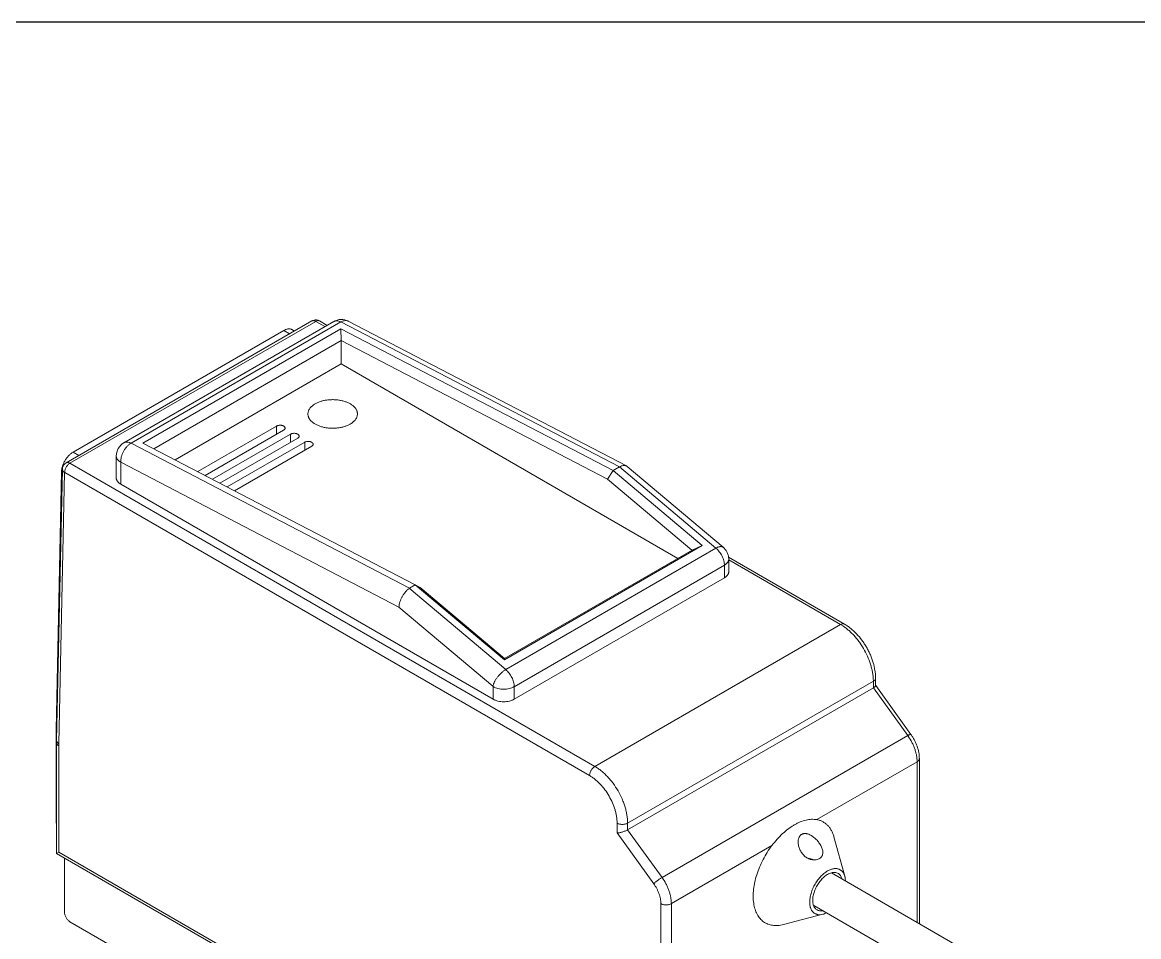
# Model space of a CAD drawing. Header units: inches. Extents: x 0 to 32.8, y 0 to 20.2.
# Drawn here: x 5.253 to 9.763, y 16.498 to 20.191 of the extents above; entities that cross this region are included whole.
import ezdxf

# ---------------------------------------------------------------- set-up
doc = ezdxf.new("R2010")
doc.units = ezdxf.units.IN
doc.header["$MEASUREMENT"] = 0
doc.layers.add('CONTINUOUS1', color=7, linetype='Continuous', lineweight=20)
doc.layers.add('VIEWPORT', color=9, linetype='Continuous', plot=False)

msp = doc.modelspace()

# ---------------------------------------------------------------- linework, layer by layer
at = {"layer": 'CONTINUOUS1'}
for p, q in [((6.4223, 18.9849), (5.4296, 18.4117)), ((6.4378, 18.9833), (5.4451, 18.4101)), ((6.3094, 18.9468), (5.458, 18.4553)), ((6.5108, 18.9826), (5.663, 18.4931)), ((6.5396, 18.9807), (5.6918, 18.4912)), ((5.7399, 18.4918), (6.5397, 18.9535)), ((6.3094, 18.9468), (6.3324, 18.9329)), ((6.3419, 18.95), (6.3517, 18.9441)), ((6.4378, 18.9833), (6.4749, 18.9619)), ((6.4533, 18.9849), (6.484, 18.9671)), ((7.6647, 18.3955), (6.5396, 18.9807)), ((6.5404, 18.9057), (6.5397, 18.9535)), ((6.5397, 18.9535), (7.6399, 18.3812)), ((7.6928, 18.3994), (6.5694, 18.9838)), ((5.7838, 18.469), (6.5404, 18.9057)), ((6.5404, 18.8115), (6.5404, 18.9057)), ((6.5404, 18.9053), (7.6168, 18.3454)), ((6.5404, 18.8115), (5.8697, 18.4243)), ((7.9006, 18.0261), (6.5404, 18.8115)), ((6.2801, 18.5604), (5.9616, 18.3765)), ((5.9914, 18.361), (6.3084, 18.5441)), ((6.2801, 18.5604), (6.2801, 18.5277)), ((5.6918, 18.4912), (6.8168, 17.906)), ((6.8402, 17.9195), (5.7399, 18.4918)), ((6.3367, 18.5277), (6.0211, 18.3455)), ((6.0509, 18.33), (6.365, 18.5114)), ((6.3933, 18.4951), (6.0806, 18.3146)), ((6.3367, 18.5277), (6.3367, 18.4951)), ((6.3933, 18.4951), (6.3933, 18.4624)), ((5.481, 18.4414), (5.458, 18.4553)), ((6.1104, 18.2991), (6.4216, 18.4787)), ((7.5657, 17.1858), (5.4451, 18.4101)), ((5.632, 18.3514), (5.632, 18.4394)), ((5.6501, 18.326), (5.6501, 18.4141)), ((5.6501, 18.4141), (6.7743, 17.8293)), ((5.411, 18.3764), (5.3888, 17.3334)), ((5.4144, 18.3859), (5.3911, 17.2907)), ((5.4231, 18.373), (5.3999, 17.2779)), ((5.4141, 18.3745), (5.411, 18.3764)), ((7.5445, 17.1491), (5.4238, 18.3734)), ((7.6168, 18.3454), (7.6399, 18.3812)), ((7.6647, 18.3955), (7.6399, 18.3812)), ((7.6399, 18.3812), (7.9997, 18.0785)), ((8.0549, 18.0673), (7.6647, 18.3955)), ((7.6959, 18.3974), (7.6928, 18.3994)), ((8.084, 18.0709), (7.6959, 18.3974)), ((7.1548, 17.4573), (5.6501, 18.326)), ((7.6168, 18.3454), (7.9574, 18.0589)), ((7.9997, 18.0785), (7.2, 17.6168)), ((7.9584, 18.0595), (7.2, 17.6216)), ((8.0549, 18.0673), (7.2056, 17.5769)), ((7.9584, 18.0595), (7.9997, 18.0785)), ((8.0889, 17.9982), (7.2397, 17.5079)), ((8.0889, 17.9476), (8.0889, 17.9982)), ((8.1055, 18.031), (8.5739, 17.7605)), ((8.1065, 17.9721), (8.1065, 18.0227)), ((8.1065, 18.0199), (8.5584, 17.759)), ((6.8155, 17.9051), (7.2056, 17.5769)), ((6.8402, 17.9195), (6.8168, 17.906)), ((7.2, 17.6168), (6.8402, 17.9195)), ((6.8595, 17.9082), (6.8402, 17.9195)), ((7.2, 17.6217), (6.8595, 17.9082)), ((8.0889, 17.9476), (7.2397, 17.4573)), ((6.7743, 17.8293), (7.1537, 17.5102)), ((8.5584, 17.759), (7.5657, 17.1858)), ((7.2, 17.6216), (7.2, 17.6168)), ((7.1548, 17.5079), (7.1548, 17.4573)), ((7.2397, 17.5079), (7.2397, 17.4573)), ((8.6907, 17.53), (7.6979, 16.9568)), ((8.6907, 17.503), (7.6979, 16.9299)), ((8.6907, 17.53), (8.6907, 17.503)), ((8.6907, 17.503), (8.8297, 17.3104)), ((8.6998, 17.5426), (8.6998, 17.5118)), ((8.7001, 17.5121), (8.8423, 17.3151)), ((5.3888, 17.3334), (5.3889, 16.9684)), ((5.391, 17.2809), (5.391, 16.8341)), ((8.8297, 17.3104), (7.837, 16.7372)), ((5.3998, 17.2686), (5.3998, 16.8392)), ((8.8675, 17.205), (8.462, 16.971)), ((8.8675, 17.205), (8.8675, 16.556)), ((8.8765, 17.2177), (8.8765, 16.5508)), ((5.391, 16.9671), (5.3889, 16.9684)), ((7.6555, 16.9171), (7.6555, 16.9568)), ((7.6555, 16.9171), (7.8036, 16.7119)), ((7.6979, 16.9299), (7.6979, 16.9568)), ((7.6979, 16.9299), (7.837, 16.7372)), ((8.5317, 16.9011), (8.5754, 16.7425)), ((5.391, 16.8341), (5.3998, 16.8392)), ((5.391, 16.8341), (6.3132, 16.3017)), ((5.3998, 16.8392), (6.307, 16.3154)), ((8.2808, 16.8663), (7.8747, 16.6318)), ((5.4228, 16.5969), (5.4228, 16.8158)), ((8.5212, 16.7559), (9.146, 16.3952)), ((7.8323, 16.6318), (7.8323, 15.5622)), ((7.8747, 16.6318), (7.8747, 15.5622)), ((8.4499, 16.6239), (8.903, 16.3623)), ((5.4447, 16.5589), (6.3633, 16.0286)), ((8.3274, 16.5473), (8.4867, 16.5888))]:
    msp.add_line(p, q, dxfattribs=at)
for centre, radius, start, end in [((6.4379, 18.9579), 0.0311, 102.2184, 119.971), ((6.4378, 18.958), 0.031, 84.0533, 102.1908), ((6.4378, 18.958), 0.0311, 60.0076, 84.0314), ((6.5411, 18.93), 0.0607, 90.4376, 119.9938), ((6.5411, 18.9295), 0.0612, 62.4817, 90.4108), ((6.5591, 18.9639), 0.0224, 62.5507, 75.3612), ((5.694, 18.4394), 0.062, 119.9997, 179.9986), ((5.4922, 18.3729), 0.0814, 167.2594, 170.6953), ((8.4665, 17.5998), 0.1839, 56.4405, 59.9828), ((5.8574, 17.2809), 0.4664, 178.79, 180.0017), ((5.8336, 17.2687), 0.4338, 178.7867, 180.0056), ((8.6591, 17.1873), 0.2104, 35.0118, 35.8265), ((8.4132, 16.8906), 0.024, 119.3982, 124.245), ((8.4549, 16.8447), 0.0356, 295.7955, 299.0792), ((8.5528, 16.6821), 0.0941, 119.105, 120.0007)]:
    msp.add_arc(centre, radius, start, end, dxfattribs=at)
msp.add_ellipse((6.9747, 17.7732), major_axis=(0.1611, -0.13), ratio=0.229049, start_param=3.053504, end_param=3.085767, dxfattribs=at)
for points, knots in [([(6.3094, 18.9468), (6.3109, 18.9477), (6.3138, 18.9493), (6.3183, 18.9511), (6.3228, 18.9524), (6.327, 18.9531), (6.3311, 18.9533), (6.335, 18.9528), (6.3387, 18.9518), (6.3409, 18.9507), (6.3419, 18.95)], [0, 0, 0, 0, 0.150037, 0.292222, 0.426252, 0.552339, 0.67132, 0.784427, 0.893324, 1, 1, 1, 1]), ([(6.4223, 18.9849), (6.4225, 18.985), (6.4235, 18.9855), (6.4245, 18.9858), (6.4252, 18.986)], [0, 0, 0, 0, 0.248067, 1, 1, 1, 1]), ([(6.4252, 18.986), (6.4262, 18.9862), (6.4282, 18.9864), (6.4313, 18.986), (6.4346, 18.985), (6.4367, 18.9839), (6.4378, 18.9833)], [0, 0, 0, 0, 0.220227, 0.457929, 0.717355, 1, 1, 1, 1]), ([(6.4533, 18.9849), (6.4528, 18.9851), (6.4517, 18.9857), (6.4494, 18.9863), (6.446, 18.9864), (6.4419, 18.9854), (6.4392, 18.9841), (6.4378, 18.9833)], [0, 0, 0, 0, 0.108182, 0.218368, 0.451347, 0.710692, 1, 1, 1, 1]), ([(6.5396, 18.9807), (6.5383, 18.9814), (6.5357, 18.9826), (6.5305, 18.9845), (6.5254, 18.9855), (6.5204, 18.9855), (6.517, 18.985), (6.5137, 18.9841), (6.5117, 18.9831), (6.5108, 18.9826)], [0, 0, 0, 0, 0.146852, 0.286639, 0.544598, 0.664315, 0.779125, 0.890466, 1, 1, 1, 1]), ([(6.5396, 18.9807), (6.5417, 18.9819), (6.546, 18.984), (6.5525, 18.986), (6.5588, 18.9866), (6.5628, 18.9861), (6.5647, 18.9856)], [0, 0, 0, 0, 0.279305, 0.537782, 0.776394, 1, 1, 1, 1]), ([(6.4357, 18.6502), (6.4335, 18.6489), (6.4292, 18.6462), (6.4233, 18.6416), (6.4182, 18.6368), (6.414, 18.6316), (6.4106, 18.6263), (6.4082, 18.6208), (6.4067, 18.6151), (6.4064, 18.6113), (6.4064, 18.6094)], [0, 0, 0, 0, 0.148402, 0.289401, 0.42275, 0.548681, 0.668015, 0.781929, 0.891981, 1, 1, 1, 1]), ([(6.6064, 18.6094), (6.6064, 18.6108), (6.6062, 18.6136), (6.6054, 18.6179), (6.6041, 18.6221), (6.6022, 18.6262), (6.5997, 18.6302), (6.5958, 18.6356), (6.5895, 18.6419), (6.5804, 18.6485), (6.5697, 18.6543), (6.5577, 18.6592), (6.5446, 18.663), (6.5306, 18.6656), (6.5162, 18.667), (6.5015, 18.6672), (6.487, 18.6662), (6.4728, 18.664), (6.4594, 18.6606), (6.447, 18.6561), (6.4393, 18.6523), (6.4357, 18.6502)], [0, 0, 0, 0, 0.021331, 0.04289, 0.064893, 0.087536, 0.110985, 0.13537, 0.187267, 0.243701, 0.304645, 0.369728, 0.438323, 0.509604, 0.582624, 0.656353, 0.729728, 0.801688, 0.871279, 0.937662, 1, 1, 1, 1]), ([(6.4064, 18.6094), (6.4064, 18.608), (6.4066, 18.6051), (6.4074, 18.6008), (6.4088, 18.5967), (6.4107, 18.5925), (6.4131, 18.5885), (6.4171, 18.5832), (6.4233, 18.5769), (6.4324, 18.5702), (6.4431, 18.5644), (6.4552, 18.5596), (6.4683, 18.5558), (6.4822, 18.5531), (6.4967, 18.5517), (6.5113, 18.5515), (6.5259, 18.5525), (6.54, 18.5548), (6.5534, 18.5582), (6.5658, 18.5627), (6.5735, 18.5665), (6.5771, 18.5685)], [0, 0, 0, 0, 0.021331, 0.04289, 0.064893, 0.087536, 0.110985, 0.13537, 0.187267, 0.243701, 0.304645, 0.369728, 0.438323, 0.509604, 0.582624, 0.656353, 0.729728, 0.801688, 0.871279, 0.937662, 1, 1, 1, 1]), ([(6.5771, 18.5685), (6.5794, 18.5698), (6.5837, 18.5726), (6.5895, 18.5771), (6.5946, 18.582), (6.5989, 18.5871), (6.6022, 18.5925), (6.6046, 18.598), (6.6061, 18.6036), (6.6064, 18.6075), (6.6064, 18.6094)], [0, 0, 0, 0, 0.148402, 0.289401, 0.42275, 0.548681, 0.668015, 0.781929, 0.891981, 1, 1, 1, 1]), ([(6.3143, 18.5522), (6.3143, 18.5528), (6.3141, 18.554), (6.3135, 18.5556), (6.3124, 18.5572), (6.3103, 18.5593), (6.3076, 18.5609), (6.3045, 18.5622), (6.3019, 18.5629), (6.2991, 18.5635), (6.2953, 18.5638), (6.2904, 18.5637), (6.2858, 18.5628), (6.2824, 18.5616), (6.2809, 18.5608), (6.2801, 18.5604)], [0, 0, 0, 0, 0.042834, 0.087442, 0.135242, 0.187192, 0.304386, 0.369528, 0.438166, 0.509514, 0.582597, 0.729623, 0.871262, 0.937735, 1, 1, 1, 1]), ([(6.3084, 18.5441), (6.3093, 18.5446), (6.3109, 18.5457), (6.3128, 18.5477), (6.314, 18.5499), (6.3143, 18.5515), (6.3143, 18.5522)], [0, 0, 0, 0, 0.289148, 0.549032, 0.782315, 1, 1, 1, 1]), ([(5.6918, 18.4912), (5.6903, 18.4904), (5.6874, 18.4885), (5.6817, 18.4842), (5.6749, 18.4776), (5.6675, 18.4685), (5.6612, 18.4582), (5.6561, 18.4473), (5.6524, 18.4361), (5.6503, 18.425), (5.65, 18.4176), (5.6501, 18.4141)], [0, 0, 0, 0, 0.055497, 0.113532, 0.235902, 0.364626, 0.496967, 0.629734, 0.759712, 0.884064, 1, 1, 1, 1]), ([(5.663, 18.4931), (5.6639, 18.4937), (5.6659, 18.4946), (5.6692, 18.4956), (5.6726, 18.496), (5.6776, 18.496), (5.6827, 18.495), (5.6879, 18.4931), (5.6905, 18.4919), (5.6918, 18.4912)], [0, 0, 0, 0, 0.109534, 0.220875, 0.335685, 0.455402, 0.713361, 0.853148, 1, 1, 1, 1]), ([(6.3709, 18.5196), (6.3709, 18.5201), (6.3707, 18.5213), (6.37, 18.523), (6.3689, 18.5246), (6.3669, 18.5266), (6.3642, 18.5283), (6.3611, 18.5295), (6.3585, 18.5303), (6.3557, 18.5308), (6.3518, 18.5312), (6.347, 18.5311), (6.3424, 18.5301), (6.339, 18.5289), (6.3374, 18.5281), (6.3367, 18.5277)], [0, 0, 0, 0, 0.042834, 0.087442, 0.135242, 0.187192, 0.304386, 0.369528, 0.438166, 0.509514, 0.582597, 0.729623, 0.871262, 0.937735, 1, 1, 1, 1]), ([(6.365, 18.5114), (6.3659, 18.5119), (6.3675, 18.513), (6.3694, 18.515), (6.3706, 18.5172), (6.3709, 18.5188), (6.3709, 18.5196)], [0, 0, 0, 0, 0.289148, 0.549032, 0.782315, 1, 1, 1, 1]), ([(6.4274, 18.4869), (6.4274, 18.4875), (6.4273, 18.4886), (6.4266, 18.4903), (6.4255, 18.4919), (6.4235, 18.494), (6.4208, 18.4956), (6.4177, 18.4969), (6.4151, 18.4976), (6.4123, 18.4981), (6.4084, 18.4985), (6.4036, 18.4984), (6.3989, 18.4975), (6.3955, 18.4962), (6.394, 18.4955), (6.3933, 18.4951)], [0, 0, 0, 0, 0.042834, 0.087442, 0.135242, 0.187192, 0.304386, 0.369528, 0.438166, 0.509514, 0.582597, 0.729623, 0.871262, 0.937735, 1, 1, 1, 1]), ([(5.422, 18.4154), (5.4242, 18.4197), (5.4291, 18.4279), (5.4364, 18.4371), (5.4428, 18.4438), (5.4478, 18.4482), (5.4528, 18.4521), (5.4563, 18.4543), (5.458, 18.4553)], [0, 0, 0, 0, 0.26442, 0.524501, 0.65035, 0.772141, 0.88899, 1, 1, 1, 1]), ([(6.4216, 18.4787), (6.4224, 18.4792), (6.424, 18.4803), (6.4259, 18.4823), (6.4271, 18.4845), (6.4274, 18.4861), (6.4274, 18.4869)], [0, 0, 0, 0, 0.289148, 0.549032, 0.782315, 1, 1, 1, 1]), ([(5.4128, 18.3908), (5.4133, 18.3929), (5.4144, 18.397), (5.4172, 18.4054), (5.4199, 18.4114), (5.422, 18.4154)], [0, 0, 0, 0, 0.240526, 0.488494, 1, 1, 1, 1]), ([(5.4296, 18.4117), (5.4273, 18.4104), (5.4242, 18.408), (5.4207, 18.4041), (5.4185, 18.4008), (5.4167, 18.3973), (5.415, 18.3924), (5.4144, 18.3885), (5.4144, 18.3859)], [0, 0, 0, 0, 0.2496, 0.374856, 0.499971, 0.625099, 0.750384, 1, 1, 1, 1]), ([(5.4238, 18.3734), (5.4238, 18.3751), (5.4241, 18.3786), (5.4254, 18.3838), (5.4273, 18.3892), (5.43, 18.3944), (5.4331, 18.3992), (5.4368, 18.4036), (5.4407, 18.4073), (5.4436, 18.4093), (5.4451, 18.4101)], [0, 0, 0, 0, 0.114072, 0.237353, 0.366984, 0.500002, 0.633019, 0.762649, 0.885929, 1, 1, 1, 1]), ([(5.4451, 18.4101), (5.4437, 18.4109), (5.441, 18.4122), (5.4368, 18.4132), (5.4335, 18.4131), (5.4311, 18.4125), (5.4301, 18.412), (5.4296, 18.4117)], [0, 0, 0, 0, 0.289542, 0.548587, 0.781611, 0.891825, 1, 1, 1, 1]), ([(5.632, 18.4394), (5.632, 18.4382), (5.6322, 18.4359), (5.6331, 18.4324), (5.6346, 18.4289), (5.6374, 18.4244), (5.6413, 18.4202), (5.6461, 18.4166), (5.6487, 18.4149), (5.6501, 18.4141)], [0, 0, 0, 0, 0.108065, 0.218134, 0.332091, 0.451498, 0.710635, 0.851673, 1, 1, 1, 1]), ([(7.6928, 18.3994), (7.6919, 18.3999), (7.69, 18.4007), (7.6869, 18.4014), (7.6836, 18.4016), (7.6787, 18.4012), (7.6722, 18.3994), (7.6672, 18.397), (7.6647, 18.3955)], [0, 0, 0, 0, 0.102601, 0.20893, 0.320907, 0.439997, 0.702907, 1, 1, 1, 1]), ([(5.411, 18.3764), (5.411, 18.3772), (5.4111, 18.3804), (5.4115, 18.3836), (5.4119, 18.386)], [0, 0, 0, 0, 0.241703, 1, 1, 1, 1]), ([(5.4231, 18.373), (5.4218, 18.3738), (5.4194, 18.3756), (5.4165, 18.3787), (5.415, 18.3817), (5.4144, 18.3841), (5.4143, 18.3853), (5.4144, 18.3859)], [0, 0, 0, 0, 0.287981, 0.547045, 0.780574, 0.891255, 1, 1, 1, 1]), ([(5.4238, 18.3734), (5.4238, 18.3735), (5.4236, 18.3735), (5.4233, 18.3735), (5.4232, 18.3733), (5.4231, 18.3731), (5.4231, 18.373)], [0, 0, 0, 0, 0.276723, 0.502843, 0.727047, 1, 1, 1, 1]), ([(5.6501, 18.326), (5.6487, 18.3269), (5.6461, 18.3285), (5.6413, 18.3322), (5.6374, 18.3363), (5.6346, 18.3409), (5.6331, 18.3443), (5.6322, 18.3478), (5.632, 18.3502), (5.632, 18.3514)], [0, 0, 0, 0, 0.14833, 0.289368, 0.548501, 0.667907, 0.781864, 0.891934, 1, 1, 1, 1]), ([(8.0549, 18.0673), (8.0563, 18.0681), (8.0593, 18.0697), (8.0637, 18.0716), (8.0679, 18.0729), (8.0718, 18.0737), (8.0754, 18.0739), (8.0787, 18.0735), (8.0816, 18.0725), (8.0833, 18.0715), (8.084, 18.0709)], [0, 0, 0, 0, 0.166107, 0.320429, 0.461952, 0.59028, 0.706145, 0.811104, 0.907802, 1, 1, 1, 1]), ([(8.0889, 17.9982), (8.0889, 18.0012), (8.0885, 18.0073), (8.0866, 18.0166), (8.0836, 18.026), (8.0795, 18.0354), (8.0745, 18.0445), (8.0686, 18.053), (8.0621, 18.0606), (8.0573, 18.0652), (8.0549, 18.0673)], [0, 0, 0, 0, 0.111884, 0.231796, 0.357772, 0.487785, 0.619444, 0.750271, 0.877955, 1, 1, 1, 1]), ([(8.1065, 18.0227), (8.1065, 18.0273), (8.1055, 18.0364), (8.101, 18.0495), (8.0939, 18.0613), (8.0875, 18.0679), (8.084, 18.0709)], [0, 0, 0, 0, 0.250037, 0.50006, 0.75004, 1, 1, 1, 1]), ([(8.0889, 17.9982), (8.0903, 17.999), (8.0928, 18.0006), (8.0974, 18.0042), (8.1012, 18.0082), (8.104, 18.0126), (8.1054, 18.0159), (8.1063, 18.0193), (8.1065, 18.0216), (8.1065, 18.0227)], [0, 0, 0, 0, 0.14833, 0.289367, 0.5485, 0.667907, 0.781863, 0.891933, 1, 1, 1, 1]), ([(8.1065, 17.9721), (8.1065, 17.971), (8.1063, 17.9687), (8.1054, 17.9653), (8.104, 17.962), (8.1012, 17.9576), (8.0974, 17.9536), (8.0928, 17.95), (8.0903, 17.9484), (8.0889, 17.9476)], [0, 0, 0, 0, 0.108067, 0.218137, 0.332093, 0.4515, 0.710633, 0.85167, 1, 1, 1, 1]), ([(6.7743, 17.8293), (6.7744, 17.831), (6.7746, 17.8343), (6.7756, 17.8413), (6.7778, 17.8502), (6.7818, 17.861), (6.7871, 17.8715), (6.7933, 17.8815), (6.7992, 17.8892), (6.8042, 17.8948), (6.8079, 17.8986), (6.8117, 17.9021), (6.8142, 17.9042), (6.8155, 17.9051)], [0, 0, 0, 0, 0.055422, 0.113575, 0.236717, 0.366738, 0.500609, 0.634689, 0.765123, 0.827832, 0.888226, 0.945789, 1, 1, 1, 1]), ([(8.5739, 17.7605), (8.5734, 17.7608), (8.5724, 17.7613), (8.57, 17.762), (8.5667, 17.7621), (8.5625, 17.7611), (8.5598, 17.7598), (8.5584, 17.759)], [0, 0, 0, 0, 0.108169, 0.218342, 0.451309, 0.710684, 1, 1, 1, 1]), ([(8.5681, 17.753), (8.5723, 17.7502), (8.5807, 17.7442), (8.5927, 17.7342), (8.6045, 17.7231), (8.6159, 17.7109), (8.6267, 17.6979), (8.6405, 17.6794), (8.6558, 17.6547), (8.6708, 17.6236), (8.6802, 17.5968), (8.6856, 17.5755), (8.6885, 17.5599), (8.6903, 17.5448), (8.6907, 17.5348), (8.6907, 17.53)], [0, 0, 0, 0, 0.057382, 0.116995, 0.178547, 0.24176, 0.306325, 0.371887, 0.504431, 0.636373, 0.76467, 0.826609, 0.886668, 0.944562, 1, 1, 1, 1]), ([(8.6998, 17.5426), (8.6998, 17.5477), (8.6993, 17.5579), (8.6968, 17.5787), (8.6907, 17.6053), (8.6812, 17.6313), (8.6716, 17.6518), (8.6634, 17.6669), (8.6544, 17.6816), (8.6415, 17.7001), (8.6237, 17.7214), (8.6037, 17.74), (8.5869, 17.7526), (8.5783, 17.758), (8.5739, 17.7605)], [0, 0, 0, 0, 0.057545, 0.11699, 0.24052, 0.368872, 0.434265, 0.500006, 0.565746, 0.631139, 0.759489, 0.883012, 0.942454, 1, 1, 1, 1]), ([(7.2056, 17.5769), (7.2042, 17.5761), (7.2013, 17.5743), (7.1956, 17.5703), (7.1884, 17.5644), (7.1803, 17.5563), (7.1728, 17.5474), (7.1661, 17.538), (7.1606, 17.5285), (7.157, 17.5206), (7.1549, 17.5145), (7.1541, 17.5116), (7.1537, 17.5102)], [0, 0, 0, 0, 0.057061, 0.117191, 0.244597, 0.378259, 0.51423, 0.648272, 0.776251, 0.894573, 0.949097, 1, 1, 1, 1]), ([(7.2056, 17.5769), (7.2081, 17.5749), (7.2129, 17.5703), (7.2194, 17.5627), (7.2252, 17.5542), (7.2303, 17.5451), (7.2344, 17.5357), (7.2374, 17.5263), (7.2392, 17.517), (7.2397, 17.5109), (7.2397, 17.5079)], [0, 0, 0, 0, 0.122045, 0.249729, 0.380556, 0.512215, 0.642228, 0.768204, 0.888116, 1, 1, 1, 1]), ([(7.1537, 17.5102), (7.1539, 17.51), (7.1542, 17.5097), (7.1546, 17.5091), (7.1548, 17.5085), (7.1548, 17.5081), (7.1548, 17.5079)], [0, 0, 0, 0, 0.249729, 0.51229, 0.768322, 1, 1, 1, 1]), ([(7.2397, 17.5079), (7.2383, 17.5071), (7.2353, 17.5056), (7.2289, 17.5028), (7.2201, 17.5001), (7.2089, 17.4982), (7.1973, 17.4976), (7.1856, 17.4982), (7.1744, 17.5001), (7.1657, 17.5028), (7.1592, 17.5056), (7.1563, 17.5071), (7.1548, 17.5079)], [0, 0, 0, 0, 0.055745, 0.114137, 0.237396, 0.367005, 0.499999, 0.632994, 0.762603, 0.885863, 0.944255, 1, 1, 1, 1]), ([(8.6998, 17.5426), (8.6998, 17.542), (8.6997, 17.5409), (8.699, 17.5385), (8.6975, 17.5356), (8.6945, 17.5325), (8.692, 17.5308), (8.6907, 17.53)], [0, 0, 0, 0, 0.108168, 0.218341, 0.451306, 0.710682, 1, 1, 1, 1]), ([(8.6907, 17.503), (8.692, 17.5038), (8.6939, 17.505), (8.6961, 17.5067), (8.6974, 17.5078), (8.6985, 17.5089), (8.6993, 17.5102), (8.6998, 17.5112), (8.6998, 17.5118)], [0, 0, 0, 0, 0.358383, 0.511652, 0.645445, 0.759663, 0.855448, 1, 1, 1, 1]), ([(7.2397, 17.4573), (7.2383, 17.4565), (7.2353, 17.4549), (7.2289, 17.4522), (7.2201, 17.4495), (7.2089, 17.4476), (7.1973, 17.447), (7.1856, 17.4476), (7.1744, 17.4495), (7.1657, 17.4522), (7.1592, 17.4549), (7.1563, 17.4565), (7.1548, 17.4573)], [0, 0, 0, 0, 0.055745, 0.114137, 0.237396, 0.367005, 0.499999, 0.632994, 0.762603, 0.885863, 0.944255, 1, 1, 1, 1]), ([(5.3998, 17.2686), (5.3985, 17.2694), (5.3961, 17.271), (5.3932, 17.274), (5.3917, 17.2769), (5.3911, 17.2792), (5.391, 17.2803), (5.391, 17.2809)], [0, 0, 0, 0, 0.289319, 0.548694, 0.78166, 0.891833, 1, 1, 1, 1]), ([(5.3915, 17.2877), (5.3914, 17.288), (5.3912, 17.289), (5.3911, 17.29), (5.3911, 17.2907)], [0, 0, 0, 0, 0.253107, 1, 1, 1, 1]), ([(5.3942, 17.2826), (5.3936, 17.2834), (5.3925, 17.285), (5.3917, 17.2868), (5.3915, 17.2877)], [0, 0, 0, 0, 0.51763, 1, 1, 1, 1]), ([(5.3999, 17.2779), (5.3988, 17.2785), (5.3968, 17.28), (5.395, 17.2817), (5.3942, 17.2826)], [0, 0, 0, 0, 0.521167, 1, 1, 1, 1]), ([(8.8423, 17.3151), (8.8422, 17.3152), (8.8421, 17.3153), (8.8418, 17.3154), (8.8414, 17.3154), (8.841, 17.3154), (8.8404, 17.3153), (8.8395, 17.3151), (8.8382, 17.3147), (8.8365, 17.314), (8.8344, 17.313), (8.8321, 17.3118), (8.8306, 17.3109), (8.8297, 17.3104)], [0, 0, 0, 0, 0.019348, 0.041642, 0.068817, 0.10191, 0.14145, 0.187705, 0.300496, 0.439813, 0.604485, 0.79222, 1, 1, 1, 1]), ([(8.8315, 17.308), (8.837, 17.3), (8.8446, 17.2875), (8.8529, 17.27), (8.8581, 17.2567), (8.8622, 17.2434), (8.8652, 17.2303), (8.867, 17.2175), (8.8675, 17.2091), (8.8675, 17.205)], [0, 0, 0, 0, 0.263737, 0.395003, 0.52425, 0.650337, 0.772223, 0.889032, 1, 1, 1, 1]), ([(8.8765, 17.2177), (8.8765, 17.2217), (8.8761, 17.23), (8.8737, 17.2468), (8.8691, 17.2635), (8.8626, 17.28), (8.8567, 17.2921), (8.85, 17.3039), (8.8449, 17.3114), (8.8423, 17.3151)], [0, 0, 0, 0, 0.11625, 0.236138, 0.484425, 0.61212, 0.74123, 0.870889, 1, 1, 1, 1]), ([(7.5445, 17.1491), (7.5445, 17.1508), (7.5448, 17.1543), (7.546, 17.1595), (7.548, 17.1649), (7.5506, 17.1701), (7.5538, 17.1749), (7.5574, 17.1793), (7.5614, 17.183), (7.5642, 17.185), (7.5657, 17.1858)], [0, 0, 0, 0, 0.114072, 0.237353, 0.366984, 0.500002, 0.633019, 0.762649, 0.885929, 1, 1, 1, 1]), ([(7.6979, 16.9568), (7.6979, 16.9619), (7.6974, 16.9724), (7.6955, 16.9883), (7.6924, 17.0046), (7.688, 17.0212), (7.6824, 17.038), (7.6735, 17.0603), (7.6598, 17.0875), (7.6431, 17.1129), (7.6282, 17.1318), (7.6165, 17.145), (7.6043, 17.1571), (7.5918, 17.168), (7.5789, 17.1776), (7.5701, 17.1833), (7.5657, 17.1858)], [0, 0, 0, 0, 0.055803, 0.114182, 0.174814, 0.237386, 0.30158, 0.367032, 0.500001, 0.63297, 0.698422, 0.762616, 0.825187, 0.885819, 0.944198, 1, 1, 1, 1]), ([(8.8765, 17.2177), (8.8765, 17.2171), (8.8764, 17.2159), (8.8758, 17.2135), (8.8742, 17.2106), (8.8713, 17.2075), (8.8688, 17.2058), (8.8675, 17.205)], [0, 0, 0, 0, 0.108168, 0.218341, 0.451306, 0.710682, 1, 1, 1, 1]), ([(7.6555, 16.9568), (7.6555, 16.9611), (7.6551, 16.9699), (7.6535, 16.9832), (7.6508, 16.997), (7.6459, 17.0158), (7.6372, 17.0393), (7.6235, 17.0665), (7.6068, 17.092), (7.5907, 17.1113), (7.5769, 17.125), (7.5664, 17.1341), (7.5556, 17.1422), (7.5482, 17.1469), (7.5445, 17.1491)], [0, 0, 0, 0, 0.055809, 0.114194, 0.174833, 0.237413, 0.367016, 0.500001, 0.632986, 0.762588, 0.825168, 0.885806, 0.944191, 1, 1, 1, 1]), ([(5.3908, 16.9541), (5.3902, 16.9563), (5.3892, 16.9611), (5.3889, 16.9659), (5.3889, 16.9684)], [0, 0, 0, 0, 0.479893, 1, 1, 1, 1]), ([(8.3714, 16.9497), (8.3753, 16.9519), (8.3832, 16.9561), (8.3987, 16.9632), (8.4179, 16.9695), (8.4405, 16.9729), (8.4551, 16.9722), (8.462, 16.971)], [0, 0, 0, 0, 0.143075, 0.280912, 0.540089, 0.778678, 1, 1, 1, 1]), ([(8.5317, 16.9011), (8.5304, 16.9058), (8.5274, 16.9149), (8.5215, 16.9275), (8.5143, 16.9388), (8.5059, 16.9486), (8.4964, 16.9568), (8.4858, 16.9634), (8.4743, 16.9682), (8.4662, 16.9702), (8.462, 16.971)], [0, 0, 0, 0, 0.140211, 0.273469, 0.400707, 0.523172, 0.642479, 0.760489, 0.879095, 1, 1, 1, 1]), ([(7.6555, 16.9568), (7.6569, 16.956), (7.6601, 16.9545), (7.6653, 16.9529), (7.6709, 16.9519), (7.6767, 16.9516), (7.6825, 16.9519), (7.6881, 16.9529), (7.6933, 16.9545), (7.6965, 16.956), (7.6979, 16.9568)], [0, 0, 0, 0, 0.114071, 0.237352, 0.366983, 0.500001, 0.633018, 0.762648, 0.885929, 1, 1, 1, 1]), ([(7.6979, 16.9299), (7.6963, 16.9289), (7.6929, 16.9272), (7.6875, 16.9248), (7.6817, 16.9226), (7.6759, 16.9208), (7.6702, 16.9192), (7.6648, 16.9181), (7.66, 16.9174), (7.6569, 16.9171), (7.6555, 16.9171)], [0, 0, 0, 0, 0.122911, 0.257964, 0.397949, 0.536895, 0.669957, 0.79326, 0.904081, 1, 1, 1, 1]), ([(8.3714, 16.9497), (8.3674, 16.9473), (8.3592, 16.9423), (8.3431, 16.931), (8.3234, 16.9145), (8.3011, 16.8918), (8.2874, 16.8751), (8.2808, 16.8663)], [0, 0, 0, 0, 0.113555, 0.231067, 0.476492, 0.733858, 1, 1, 1, 1]), ([(8.4015, 16.9115), (8.4025, 16.9121), (8.4046, 16.9131), (8.4079, 16.9141), (8.4115, 16.9147), (8.4151, 16.9149), (8.4188, 16.9146), (8.4238, 16.9138), (8.43, 16.9119), (8.4373, 16.9085), (8.4443, 16.9043), (8.451, 16.8993), (8.4594, 16.8919), (8.467, 16.8835), (8.4736, 16.8744), (8.478, 16.8673), (8.4816, 16.86), (8.4845, 16.8527), (8.4863, 16.8455), (8.4868, 16.8407), (8.4868, 16.8383)], [0, 0, 0, 0, 0.027323, 0.055026, 0.083181, 0.111806, 0.140976, 0.170749, 0.231893, 0.294975, 0.359631, 0.425431, 0.492059, 0.626189, 0.692994, 0.758893, 0.823284, 0.885367, 0.944441, 1, 1, 1, 1]), ([(8.3868, 16.8805), (8.3868, 16.8835), (8.3872, 16.8879), (8.3884, 16.8936), (8.3898, 16.8977), (8.3916, 16.9015), (8.3939, 16.9049), (8.3966, 16.908), (8.3986, 16.9097), (8.3997, 16.9104)], [0, 0, 0, 0, 0.263246, 0.391728, 0.517771, 0.641275, 0.762647, 0.882129, 1, 1, 1, 1]), ([(8.4704, 16.8126), (8.4683, 16.8116), (8.4638, 16.8099), (8.4566, 16.8085), (8.449, 16.8083), (8.4425, 16.8091), (8.4373, 16.8103), (8.4322, 16.8119), (8.4259, 16.8146), (8.4189, 16.8188), (8.4104, 16.8256), (8.4031, 16.8339), (8.3973, 16.843), (8.3936, 16.8501), (8.3907, 16.8576), (8.3885, 16.8651), (8.3872, 16.8728), (8.3868, 16.8779), (8.3868, 16.8805)], [0, 0, 0, 0, 0.05505, 0.113148, 0.173703, 0.236152, 0.267937, 0.299978, 0.364516, 0.429445, 0.494434, 0.623789, 0.688096, 0.751941, 0.81521, 0.87778, 0.939435, 1, 1, 1, 1]), ([(8.2808, 16.8663), (8.2741, 16.8574), (8.2614, 16.8389), (8.2447, 16.8097), (8.2306, 16.7795), (8.2193, 16.7489), (8.2124, 16.7232), (8.2086, 16.703), (8.2066, 16.6882), (8.2054, 16.6739), (8.205, 16.6556), (8.2062, 16.638), (8.2093, 16.6214), (8.2124, 16.6098), (8.2163, 16.599), (8.221, 16.5891), (8.2264, 16.58), (8.2327, 16.5718), (8.2396, 16.5645), (8.2473, 16.5583), (8.2556, 16.5531), (8.2645, 16.5489), (8.274, 16.5459), (8.2839, 16.5439), (8.2943, 16.5431), (8.3051, 16.5434), (8.3162, 16.5447), (8.3237, 16.5464), (8.3274, 16.5473)], [0, 0, 0, 0, 0.079582, 0.159721, 0.239216, 0.317048, 0.392212, 0.428523, 0.46385, 0.498111, 0.531242, 0.593899, 0.623428, 0.651764, 0.678953, 0.70508, 0.730256, 0.754629, 0.778381, 0.801717, 0.824867, 0.848066, 0.87155, 0.895539, 0.920229, 0.945783, 0.972339, 1, 1, 1, 1]), ([(8.4868, 16.8383), (8.4868, 16.8357), (8.4864, 16.8319), (8.4848, 16.8271), (8.4832, 16.8238), (8.4811, 16.8208), (8.4776, 16.8171), (8.4744, 16.8148), (8.4722, 16.8136)], [0, 0, 0, 0, 0.254192, 0.376636, 0.497803, 0.619427, 0.743142, 1, 1, 1, 1]), ([(8.4485, 16.8089), (8.4449, 16.8104), (8.4377, 16.813), (8.4303, 16.8148), (8.4265, 16.8153)], [0, 0, 0, 0, 0.507696, 1, 1, 1, 1]), ([(7.837, 16.7372), (7.8355, 16.7364), (7.8324, 16.7345), (7.8278, 16.7315), (7.8231, 16.7283), (7.8184, 16.7248), (7.814, 16.7214), (7.81, 16.718), (7.8065, 16.7149), (7.8045, 16.7129), (7.8036, 16.7119)], [0, 0, 0, 0, 0.121558, 0.254421, 0.393277, 0.533048, 0.668476, 0.794451, 0.906397, 1, 1, 1, 1]), ([(7.837, 16.7372), (7.8428, 16.7292), (7.8507, 16.7164), (7.8594, 16.6985), (7.8648, 16.6849), (7.8691, 16.6713), (7.8723, 16.6578), (7.8742, 16.6447), (7.8747, 16.636), (7.8747, 16.6318)], [0, 0, 0, 0, 0.263205, 0.394506, 0.523893, 0.650159, 0.7722, 0.889083, 1, 1, 1, 1]), ([(8.5058, 16.7636), (8.5032, 16.7621), (8.4982, 16.7589), (8.4883, 16.7513), (8.4764, 16.74), (8.4658, 16.727), (8.4581, 16.7155), (8.451, 16.7035), (8.4437, 16.688), (8.4383, 16.6719), (8.4355, 16.6592), (8.4341, 16.65), (8.4335, 16.6411), (8.4336, 16.6354), (8.4338, 16.6325)], [0, 0, 0, 0, 0.05619, 0.115127, 0.239661, 0.370631, 0.437542, 0.50476, 0.638153, 0.767191, 0.829066, 0.888674, 0.945719, 1, 1, 1, 1]), ([(8.4494, 16.6235), (8.4476, 16.628), (8.446, 16.6355), (8.4455, 16.646), (8.446, 16.6546), (8.4474, 16.6636), (8.4496, 16.6728), (8.4526, 16.6821), (8.4576, 16.6946), (8.4656, 16.7095), (8.4755, 16.7231), (8.4844, 16.7329), (8.4912, 16.7393), (8.4983, 16.745), (8.5033, 16.7482), (8.5058, 16.7496)], [0, 0, 0, 0, 0.099504, 0.154625, 0.213139, 0.274774, 0.339112, 0.405643, 0.473792, 0.612294, 0.749388, 0.81584, 0.880119, 0.941687, 1, 1, 1, 1]), ([(8.5058, 16.7496), (8.5083, 16.7511), (8.5133, 16.7536), (8.5186, 16.7555), (8.5212, 16.7562)], [0, 0, 0, 0, 0.51734, 1, 1, 1, 1]), ([(8.5071, 16.7643), (8.5108, 16.7664), (8.5164, 16.769), (8.5241, 16.7715), (8.5297, 16.7728), (8.5351, 16.7734), (8.5403, 16.7735), (8.5453, 16.7729), (8.5501, 16.7717), (8.5545, 16.77), (8.5587, 16.7676), (8.5625, 16.7647), (8.5659, 16.7612), (8.5689, 16.7572), (8.5725, 16.7511), (8.5744, 16.746), (8.5754, 16.7425)], [0, 0, 0, 0, 0.149255, 0.219189, 0.285919, 0.349634, 0.410673, 0.46947, 0.526563, 0.582582, 0.638205, 0.694141, 0.75109, 0.809678, 0.870446, 1, 1, 1, 1]), ([(8.5212, 16.7562), (8.5237, 16.7569), (8.5285, 16.7578), (8.5357, 16.7579), (8.5423, 16.7567), (8.5464, 16.7549), (8.5483, 16.7538)], [0, 0, 0, 0, 0.273309, 0.527574, 0.767606, 1, 1, 1, 1]), ([(8.5483, 16.7538), (8.5492, 16.7533), (8.551, 16.7521), (8.5543, 16.7494), (8.5579, 16.7452), (8.5614, 16.7392), (8.563, 16.7346), (8.5637, 16.7323)], [0, 0, 0, 0, 0.116183, 0.233314, 0.473672, 0.7277, 1, 1, 1, 1]), ([(8.5754, 16.7425), (8.5758, 16.7411), (8.5772, 16.735), (8.5778, 16.7288), (8.5779, 16.724)], [0, 0, 0, 0, 0.237571, 1, 1, 1, 1]), ([(7.8036, 16.7119), (7.808, 16.7058), (7.814, 16.6961), (7.8206, 16.6825), (7.8248, 16.6722), (7.828, 16.6618), (7.8304, 16.6516), (7.8319, 16.6416), (7.8323, 16.635), (7.8323, 16.6318)], [0, 0, 0, 0, 0.263205, 0.394506, 0.523893, 0.650159, 0.772199, 0.889082, 1, 1, 1, 1]), ([(5.4228, 16.5969), (5.4228, 16.5952), (5.4231, 16.5916), (5.4244, 16.5861), (5.4264, 16.5806), (5.4291, 16.5752), (5.4324, 16.5702), (5.4362, 16.5657), (5.4402, 16.5619), (5.4432, 16.5598), (5.4447, 16.5589)], [0, 0, 0, 0, 0.114072, 0.237353, 0.366984, 0.500001, 0.633018, 0.762648, 0.885929, 1, 1, 1, 1]), ([(7.8747, 16.6318), (7.8732, 16.631), (7.8701, 16.6295), (7.8649, 16.628), (7.8593, 16.627), (7.8535, 16.6267), (7.8477, 16.627), (7.8421, 16.628), (7.8369, 16.6295), (7.8337, 16.631), (7.8323, 16.6318)], [0, 0, 0, 0, 0.114071, 0.237352, 0.366982, 0.499999, 0.633017, 0.762648, 0.885929, 1, 1, 1, 1]), ([(8.4338, 16.6325), (8.434, 16.6286), (8.4348, 16.6228), (8.4368, 16.6155), (8.4386, 16.6106), (8.4409, 16.606), (8.4435, 16.6019), (8.4466, 16.5982), (8.4499, 16.595), (8.4536, 16.5923), (8.4577, 16.5902), (8.462, 16.5886), (8.4681, 16.5871), (8.4765, 16.5867), (8.4832, 16.5879), (8.4867, 16.5888)], [0, 0, 0, 0, 0.146648, 0.215347, 0.281092, 0.344102, 0.404715, 0.463377, 0.520612, 0.577019, 0.633253, 0.689967, 0.747785, 0.868758, 1, 1, 1, 1]), ([(8.4633, 16.6066), (8.4618, 16.6075), (8.4588, 16.6096), (8.455, 16.6135), (8.4518, 16.6181), (8.4502, 16.6216), (8.4494, 16.6235)], [0, 0, 0, 0, 0.237517, 0.48036, 0.733245, 1, 1, 1, 1]), ([(8.4848, 16.6031), (8.4828, 16.6028), (8.479, 16.6025), (8.4733, 16.6029), (8.4681, 16.6042), (8.4648, 16.6057), (8.4633, 16.6066)], [0, 0, 0, 0, 0.266775, 0.519635, 0.762451, 1, 1, 1, 1]), ([(8.4867, 16.5888), (8.4878, 16.5891), (8.4926, 16.5905), (8.4971, 16.5924), (8.5005, 16.594)], [0, 0, 0, 0, 0.240023, 1, 1, 1, 1])]:
    msp.add_open_spline(points, degree=3, knots=knots, dxfattribs=at)
at = {"layer": 'VIEWPORT'}
msp.add_lwpolyline([(0, 0), (16.0051, 0), (16.0051, 1.824), (32.8001, 1.824), (32.8001, 20.1909), (0, 20.1909)], close=True, dxfattribs=at)

doc.saveas('drawing.dxf')
